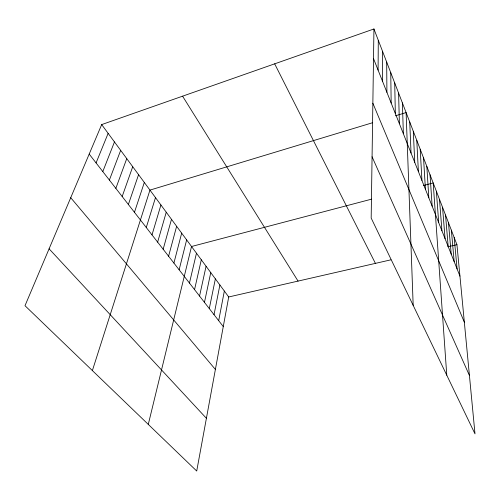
<?xml version="1.0" encoding="UTF-8"?>
<svg xmlns="http://www.w3.org/2000/svg" width="500" height="500" viewBox="0 0 500 500"><rect width="100%" height="100%" fill="white"/><g stroke="black" fill="none" stroke-linecap="round" stroke-linejoin="round"><path stroke-width="0.75" d="M378.088 70.1L378.288 40.269M373.944 28.969L371.175 218.056L475 433.881L456.944 244.694L373.944 28.969L101.681 124.588L25 305.706L196.713 471.031L228.713 296.975L101.681 124.588M218.694 320.688L224.338 291.038M214.031 314.694L219.887 285M209.294 308.594L215.362 278.863M204.462 302.381L210.763 272.613M199.55 296.056L206.075 266.256M194.55 289.619L201.312 259.788M189.45 283.062L196.462 253.206M148.281 424.4L191.525 246.506L371.6 199.15M179.131 269.781L186.644 239.887M173.906 263.062L181.681 233.15M168.581 256.212L176.631 226.3M163.162 249.237L171.488 219.319M157.637 242.131L166.25 212.213M152.006 234.887L160.919 204.975M146.269 227.506L155.488 197.606M92.381 370.581L149.956 190.1L372.506 122.744M134.456 212.312L144.319 182.45M128.375 204.488L138.575 174.656M122.175 196.506L132.719 166.713M115.844 188.363L126.756 158.613M109.388 180.056L120.669 150.356M102.794 171.575L114.462 141.938M96.069 162.919L108.138 133.35M395.45 115.8L406.112 112.575L413.181 305.381M423.406 185.525L433.188 182.95L446.775 375.206M228.713 296.975L390.913 259.825M447.887 246.769L456.944 244.694M49.088 248.819L206.406 418.306M70.725 197.712L215.387 369.45M89.194 154.075L223.275 326.575M182.581 96.175L298.062 281.094M274.675 63.831L375.412 263.375M372.069 156.769L469.425 375.481M372.856 103.212L464.344 322.219M373.506 58.581L459.95 276.15M454.175 237.494L457.094 268.962M451.35 230.15L454.181 261.637M448.469 222.662L451.213 254.163M445.531 215.031L448.181 246.531M442.537 207.25L445.087 238.744M439.487 199.312L441.931 230.794M436.369 191.213L438.706 222.681M430.044 174.769L432.15 206.175M426.831 166.425L428.812 197.787M423.55 157.906L425.412 189.219M420.206 149.213L421.938 180.469M416.794 140.338L418.381 171.531M413.306 131.275L414.75 162.387M409.75 122.025L411.037 153.05M402.394 102.919L403.363 133.725M398.6 93.05L399.394 123.731M394.719 82.963L395.331 113.506M390.75 72.644L391.169 103.038M386.688 62.1L386.912 92.319M382.537 51.306L382.556 81.344"/></g></svg>
